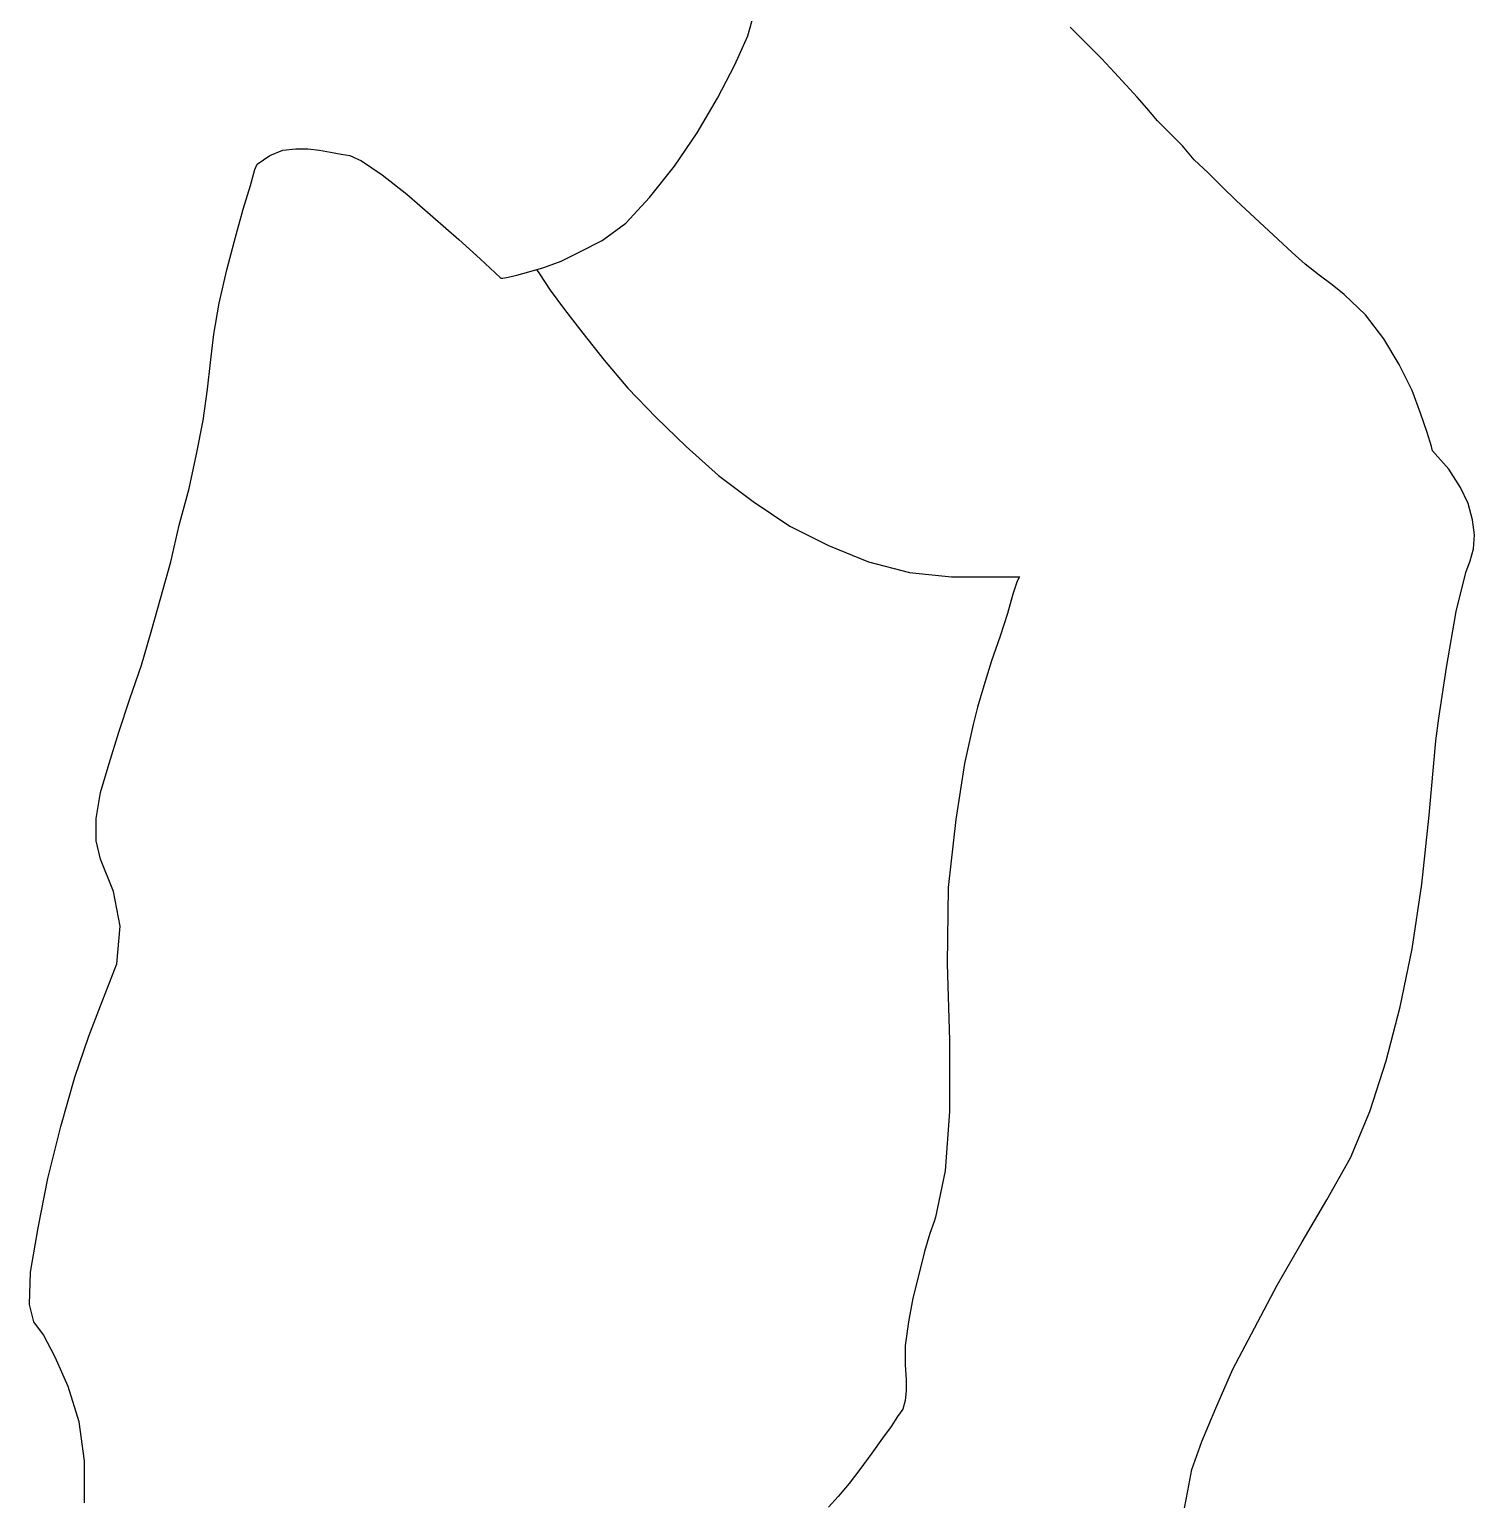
# Model space of a CAD drawing. Extents: x 331 to 443, y 88 to 267.
# Drawn here: x 395.91 to 424.07, y 197.26 to 225.92 of the extents above; entities that cross this region are included whole.
import ezdxf

# ---------------------------------------------------------------- set-up
doc = ezdxf.new("R2010")
doc.units = 0
doc.header["$LTSCALE"] = 25
doc.layers.add('1', color=7, linetype='CONTINUOUS')
doc.layers.add('7', color=7, linetype='CONTINUOUS')

msp = doc.modelspace()

# ---------------------------------------------------------------- linework, layer by layer
at = {"layer": '1', "linetype": 'CONTINUOUS'}
for points in [[(418.419, 197.087), (418.483, 197.424), (418.566, 197.844), (418.756, 198.391), (419.029, 199.041), (419.365, 199.798), (419.785, 200.597), (420.227, 201.437), (420.71, 202.278), (421.194, 203.098), (421.656, 203.917), (422.034, 204.82), (422.349, 205.808), (422.622, 206.859), (422.853, 207.993), (423.043, 209.254), (423.19, 210.599), (423.316, 212.049), (423.378, 212.49), (423.526, 213.478), (423.715, 214.57), (423.904, 215.327), (423.988, 215.558), (424.051, 215.789), (424.072, 216.063), (424.03, 216.356), (423.946, 216.671), (423.798, 216.987), (423.568, 217.344), (423.253, 217.702), (423.231, 217.785), (423.148, 218.058), (423.021, 218.437), (422.853, 218.878), (422.601, 219.382), (422.307, 219.886), (421.949, 220.349), (421.529, 220.748), (421.299, 220.938), (421.046, 221.126), (420.773, 221.336), (420.52, 221.568), (420.248, 221.82), (419.975, 222.072), (419.701, 222.324), (419.428, 222.577), (419.155, 222.849), (418.882, 223.122), (418.609, 223.375), (418.378, 223.648), (418.126, 223.9), (417.894, 224.131), (417.684, 224.383), (417.495, 224.594), (417.285, 224.825), (417.054, 225.076), (416.802, 225.35), (416.507, 225.645), (416.192, 225.96)], [(405.797, 221.233), (405.854, 221.148), (406.064, 220.833), (406.337, 220.454), (406.695, 219.992), (407.115, 219.466), (407.577, 218.92), (408.124, 218.352), (408.712, 217.785), (409.342, 217.218), (410.014, 216.713), (410.728, 216.231), (411.485, 215.852), (412.262, 215.537), (413.061, 215.327), (413.881, 215.243), (415.205, 215.243), (415.163, 215.159), (415.078, 214.907), (414.973, 214.529), (414.826, 214.087), (414.658, 213.604), (414.511, 213.12), (414.385, 212.7), (414.301, 212.364), (414.133, 211.608), (413.965, 210.515), (413.818, 209.191), (413.796, 207.699), (413.839, 206.207), (413.839, 204.82), (413.754, 203.665), (413.566, 202.761), (413.544, 202.677), (413.461, 202.446), (413.356, 202.089), (413.251, 201.669), (413.124, 201.185), (413.041, 200.723), (412.977, 200.26), (412.977, 199.882), (412.998, 199.588), (412.998, 199.378), (412.977, 199.189), (412.935, 199.021), (412.83, 198.874), (412.704, 198.684), (412.536, 198.454), (412.326, 198.159), (412.095, 197.844), (411.885, 197.571), (411.675, 197.319), (411.485, 197.109)]]:
    msp.add_lwpolyline(points, dxfattribs=at)
at = {"layer": '7', "linetype": 'CONTINUOUS'}
for points in [[(396.986, 197.192), (396.986, 198.012), (396.881, 198.769), (396.671, 199.462), (396.419, 200.03), (396.188, 200.47), (395.999, 200.723), (395.914, 201.059), (395.936, 201.689), (396.083, 202.551), (396.272, 203.518), (396.524, 204.526), (396.798, 205.493), (397.071, 206.291), (397.301, 206.879), (397.617, 207.699), (397.68, 208.435), (397.553, 209.107), (397.301, 209.737), (397.218, 210.095), (397.218, 210.536), (397.301, 211.041), (397.47, 211.608), (397.658, 212.217), (397.869, 212.868), (398.1, 213.52), (398.289, 214.171), (398.478, 214.844), (398.667, 215.537), (398.835, 216.251), (399.025, 216.966), (399.172, 217.638), (399.297, 218.29), (399.382, 218.899), (399.445, 219.424), (399.508, 219.971), (399.613, 220.58), (399.76, 221.231), (399.928, 221.862), (400.076, 222.408), (400.222, 222.87), (400.306, 223.186), (400.349, 223.291), (400.601, 223.459), (400.853, 223.564), (401.105, 223.585), (401.336, 223.585), (401.567, 223.564), (401.778, 223.522), (401.988, 223.48), (402.155, 223.459), (402.387, 223.354), (402.786, 223.08), (403.269, 222.702), (403.774, 222.261), (404.278, 221.82), (404.698, 221.442), (404.992, 221.168), (405.098, 221.063), (405.139, 221.063), (405.244, 221.085), (405.413, 221.126), (405.644, 221.19), (405.938, 221.273), (406.275, 221.4), (406.652, 221.588), (407.073, 221.798), (407.535, 222.135), (407.997, 222.639), (408.481, 223.249), (408.922, 223.9), (409.321, 224.573), (409.658, 225.224), (409.909, 225.791), (410.035, 226.233)], [(418.419, 197.087), (418.483, 197.424), (418.566, 197.844), (418.756, 198.391), (419.029, 199.041), (419.365, 199.798), (419.785, 200.597), (420.227, 201.437), (420.71, 202.278), (421.194, 203.098), (421.656, 203.917), (422.034, 204.82), (422.349, 205.808), (422.622, 206.859), (422.853, 207.993), (423.043, 209.254), (423.19, 210.599), (423.316, 212.049), (423.378, 212.49), (423.526, 213.478), (423.715, 214.57), (423.904, 215.327), (423.988, 215.558), (424.051, 215.789), (424.072, 216.063), (424.03, 216.356), (423.946, 216.671), (423.798, 216.987), (423.568, 217.344), (423.253, 217.702), (423.231, 217.785), (423.148, 218.058), (423.021, 218.437), (422.853, 218.878), (422.601, 219.382), (422.307, 219.886), (421.949, 220.349), (421.529, 220.748), (421.299, 220.938), (421.046, 221.126), (420.773, 221.336), (420.52, 221.568), (420.248, 221.82), (419.975, 222.072), (419.701, 222.324), (419.428, 222.577), (419.155, 222.849), (418.882, 223.122), (418.609, 223.375), (418.378, 223.648), (418.126, 223.9), (417.894, 224.131), (417.684, 224.383), (417.495, 224.594), (417.285, 224.825), (417.054, 225.076), (416.802, 225.35), (416.507, 225.645), (416.192, 225.96)], [(405.797, 221.233), (405.854, 221.148), (406.064, 220.833), (406.337, 220.454), (406.695, 219.992), (407.115, 219.466), (407.577, 218.92), (408.124, 218.352), (408.712, 217.785), (409.342, 217.218), (410.014, 216.713), (410.728, 216.231), (411.485, 215.852), (412.262, 215.537), (413.061, 215.327), (413.881, 215.243), (415.205, 215.243), (415.163, 215.159), (415.078, 214.907), (414.973, 214.529), (414.826, 214.087), (414.658, 213.604), (414.511, 213.12), (414.385, 212.7), (414.301, 212.364), (414.133, 211.608), (413.965, 210.515), (413.818, 209.191), (413.796, 207.699), (413.839, 206.207), (413.839, 204.82), (413.754, 203.665), (413.566, 202.761), (413.544, 202.677), (413.461, 202.446), (413.356, 202.089), (413.251, 201.669), (413.124, 201.185), (413.041, 200.723), (412.977, 200.26), (412.977, 199.882), (412.998, 199.588), (412.998, 199.378), (412.977, 199.189), (412.935, 199.021), (412.83, 198.874), (412.704, 198.684), (412.536, 198.454), (412.326, 198.159), (412.095, 197.844), (411.885, 197.571), (411.675, 197.319), (411.485, 197.109)]]:
    msp.add_lwpolyline(points, dxfattribs=at)

doc.saveas('drawing.dxf')
